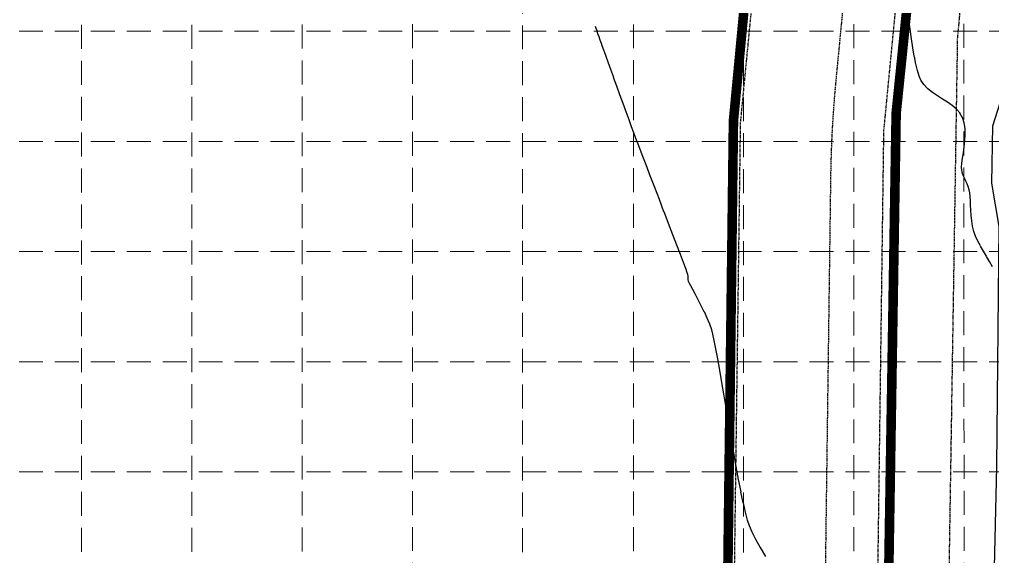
# Model space of a CAD drawing. Header units: inches. Extents: x 6967 to 7890, y 13663 to 15138.
# Drawn here: x 7576.7 to 7779.8, y 14520.8 to 14633 of the extents above; entities that cross this region are included whole.
import ezdxf

# ---------------------------------------------------------------- set-up
doc = ezdxf.new("R2010")
doc.units = ezdxf.units.IN
doc.header["$MEASUREMENT"] = 0
for name, pattern in [('DASHED', [0.75, 0.5, -0.25]), ('HIDDEN', [0.375, 0.25, -0.125]), ('xGWI003pt$0$HIDDEN2', [0.1875, 0.125, -0.0625]), ('xGWI003pt$0$PHANTOM2', [1.25, 0.625, -0.125, 0.125, -0.125, 0.125, -0.125]), ('XGWI003WS$0$DASHED2', [0.375, 0.25, -0.125])]:
    doc.linetypes.add(name, pattern=pattern)
for name, color, linetype in [('EC', 35, 'Continuous'), ('GRID', 254, 'HIDDEN'), ('LIMITS OF DISTURBANCE', 1, 'HIDDEN'), ('V-ROAD-BACK-P', 2, 'Continuous'), ('xGWI003pt$0$C-EASE-SSWR-N', 7, 'xGWI003pt$0$HIDDEN2'), ('xGWI003pt$0$ROW', 3, 'xGWI003pt$0$PHANTOM2'), ('XGWI003WS$0$C-SSWR-MAIN-N', 3, 'XGWI003WS$0$DASHED2')]:
    doc.layers.add(name, color=color, linetype=linetype)

msp = doc.modelspace()

# ---------------------------------------------------------------- linework, layer by layer
at = {"layer": 'EC', "color": 35, "extrusion": (0.947408, 0.320028, 0), "elevation": 11974.62}
msp.add_lwpolyline([(11398.34, 663), (11398.78, 663)], dxfattribs=at)
at = {"layer": 'EC', "color": 35}
for points, elevation in [([(7762.6, 14630.93), (7762.33, 14632.97)], 662), ([(7697.43, 14629.99), (7697.24, 14630.58)], 663), ([(7697.66, 14629.34), (7697.43, 14629.99)], 663), ([(7698.62, 14626.59), (7698.32, 14627.44)], 663), ([(7763.16, 14627.04), (7762.88, 14628.94)], 662), ([(7700.09, 14622.54), (7699.53, 14624.09)], 663), ([(7765.47, 14619.36), (7764.8, 14620.32)], 662), ([(7769.33, 14616.36), (7768.28, 14617.04)], 662), ([(7770.38, 14615.68), (7769.33, 14616.36)], 662), ([(7771.36, 14614.98), (7770.38, 14615.68)], 662), ([(7773.87, 14611.4), (7773.53, 14612.47)], 662), ([(7774.01, 14607.67), (7774.07, 14608.96)], 662), ([(7774.07, 14608.96), (7774.04, 14610.22)], 662), ([(7706.65, 14604.74), (7705.94, 14606.6)], 663), ([(7773.33, 14602.14), (7773.4, 14602.98)], 662), ([(7773.4, 14602.98), (7773.53, 14604)], 662), ([(7708.34, 14600.32), (7707.46, 14602.63)], 663), ([(7773.35, 14601.51), (7773.33, 14602.14)], 662), ([(7774.48, 14598.66), (7774.22, 14599.2)], 662), ([(7774.72, 14598.07), (7774.48, 14598.66)], 662), ([(7774.92, 14597.4), (7774.72, 14598.07)], 662), ([(7711.2, 14592.84), (7710.24, 14595.36)], 663), ([(7775.23, 14593.15), (7775.18, 14594.18)], 662), ([(7775.31, 14592.08), (7775.23, 14593.15)], 662), ([(7775.43, 14590.97), (7775.31, 14592.08)], 662), ([(7713.05, 14588), (7712.15, 14590.36)], 663), ([(7775.89, 14588.74), (7775.62, 14589.85)], 662), ([(7713.88, 14585.82), (7713.05, 14588)], 663), ([(7776.71, 14586.71), (7776.24, 14587.74)], 662), ([(7777.89, 14584.61), (7777.27, 14585.67)], 662), ([(7716.05, 14580.1), (7715.73, 14580.95)], 663), ([(7716.79, 14577.38), (7716.48, 14577.97)], 663), ([(7719.62, 14571.91), (7718.99, 14573.2)], 663), ([(7721.19, 14568.15), (7720.75, 14569.34)], 663), ([(7722.42, 14562.15), (7722.04, 14564.22)], 663), ([(7723.74, 14554.4), (7723.27, 14557.18)], 663), ([(7726.28, 14539.64), (7725.76, 14542.52)], 663), ([(7726.78, 14536.9), (7726.28, 14539.64)], 663), ([(7727.28, 14534.36), (7726.78, 14536.9)], 663), ([(7731.33, 14522.7), (7730.38, 14524.41)], 663)]:
    msp.add_lwpolyline(points, dxfattribs=dict(at, elevation=elevation))
at = {"layer": 'EC', "color": 35, "extrusion": (0.948024, 0.318198, 0), "elevation": 11952.59}
msp.add_lwpolyline([(11420.9, 663), (11421.44, 663)], dxfattribs=at)
at = {"layer": 'EC', "color": 35, "extrusion": (0.94593, 0.324372, 0), "elevation": 12026.78}
msp.add_lwpolyline([(11340.7, 663), (11341.43, 663)], dxfattribs=at)
at = {"layer": 'EC', "color": 35, "extrusion": (0.990446, 0.1379, 0), "elevation": 9706.05}
msp.add_lwpolyline([(13418.67, 662), (13420.68, 662)], dxfattribs=at)
at = {"layer": 'EC', "color": 35, "extrusion": (0.944239, 0.32926, 0), "elevation": 12085.29}
msp.add_lwpolyline([(11277.59, 663), (11278.34, 663)], dxfattribs=at)
at = {"layer": 'EC', "color": 35, "extrusion": (0.942005, 0.335598, 0), "elevation": 12160.8}
msp.add_lwpolyline([(11195.58, 663), (11196.12, 663)], dxfattribs=at)
at = {"layer": 'EC', "color": 35, "extrusion": (0.940727, 0.339164, 0), "elevation": 12203.12}
msp.add_lwpolyline([(11147.33, 663), (11148.54, 663)], dxfattribs=at)
at = {"layer": 'EC', "color": 35, "extrusion": (0.940477, 0.339857, 0), "elevation": 12211.33}
msp.add_lwpolyline([(11136.88, 663), (11138.34, 663)], dxfattribs=at)
at = {"layer": 'EC', "color": 35, "extrusion": (0.986344, 0.164697, 0), "elevation": 10066.17}
msp.add_lwpolyline([(13146.94, 662), (13148.73, 662)], dxfattribs=at)
at = {"layer": 'EC', "color": 35, "extrusion": (0.981816, 0.189835, 0), "elevation": 10398.68}
msp.add_lwpolyline([(12883.92, 662), (12885.54, 662)], dxfattribs=at)
at = {"layer": 'EC', "color": 35, "extrusion": (0.973529, 0.228565, 0), "elevation": 10900.71}
msp.add_lwpolyline([(12460.62, 662), (12462.04, 662)], dxfattribs=at)
at = {"layer": 'EC', "color": 35, "extrusion": (0.940103, 0.34089, 0), "elevation": 12223.56}
msp.add_lwpolyline([(11120.01, 663), (11121.81, 663)], dxfattribs=at)
at = {"layer": 'EC', "color": 35, "extrusion": (0.956729, 0.29098, 0), "elevation": 11682.93}
msp.add_lwpolyline([(11729.19, 662), (11730.37, 662)], dxfattribs=at)
at = {"layer": 'EC', "color": 35, "extrusion": (0.916465, 0.400114, 0), "elevation": 12965.97}
msp.add_lwpolyline([(10292.21, 662), (10293.12, 662)], dxfattribs=at)
at = {"layer": 'EC', "color": 35, "extrusion": (0.939925, 0.341381, 0), "elevation": 12229.36}
msp.add_lwpolyline([(11111.74, 663), (11113.63, 663)], dxfattribs=at)
at = {"layer": 'EC', "color": 35, "extrusion": (0.939733, 0.34191, 0), "elevation": 12235.62}
msp.add_lwpolyline([(11102.91, 663), (11104.84, 663)], dxfattribs=at)
at = {"layer": 'EC', "color": 35, "extrusion": (0.714121, 0.700022, 0), "elevation": 15779.36}
msp.add_lwpolyline([(5002.82, 662), (5004, 662)], dxfattribs=at)
at = {"layer": 'EC', "color": 35, "extrusion": (0.93951, 0.34252, 0), "elevation": 12242.82}
msp.add_lwpolyline([(11093.03, 663), (11094.96, 663)], dxfattribs=at)
at = {"layer": 'EC', "color": 35, "extrusion": (0.626705, 0.779256, 0), "elevation": 16258.75}
msp.add_lwpolyline([(3108.34, 662), (3109.56, 662)], dxfattribs=at)
at = {"layer": 'EC', "color": 35, "extrusion": (0.568216, 0.82288, 0), "elevation": 16442.12}
msp.add_lwpolyline([(1913.27, 662), (1914.52, 662)], dxfattribs=at)
at = {"layer": 'EC', "color": 35, "extrusion": (0.939239, 0.343263, 0), "elevation": 12251.59}
msp.add_lwpolyline([(11081.49, 663), (11083.35, 663)], dxfattribs=at)
at = {"layer": 'EC', "color": 35, "extrusion": (-0.648132, -0.761528, 0), "elevation": -16166.59}
msp.add_lwpolyline([(-3553.18, 662), (-3554.34, 662)], dxfattribs=at)
at = {"layer": 'EC', "color": 35, "extrusion": (0.938889, 0.34422, 0), "elevation": 12262.87}
msp.add_lwpolyline([(11067.25, 663), (11069, 663)], dxfattribs=at)
at = {"layer": 'EC', "color": 35, "extrusion": (0.747824, 0.663897, 0), "elevation": 15514.62}
msp.add_lwpolyline([(5767.79, 662), (5768.9, 662)], dxfattribs=at)
at = {"layer": 'EC', "color": 35, "extrusion": (0.863826, 0.503791, 0), "elevation": 14076.6}
msp.add_lwpolyline([(8706.39, 662), (8707.47, 662)], dxfattribs=at)
at = {"layer": 'EC', "color": 35, "extrusion": (0.938407, 0.345532, 0), "elevation": 12278.33}
msp.add_lwpolyline([(11048.52, 663), (11050.1, 663)], dxfattribs=at)
at = {"layer": 'EC', "color": 35, "extrusion": (0.98984, 0.142183, 0), "elevation": 9772.38}
msp.add_lwpolyline([(13356.45, 662), (13357.64, 662)], dxfattribs=at)
at = {"layer": 'EC', "color": 35, "extrusion": (0.937687, 0.347481, 0), "elevation": 12301.26}
msp.add_lwpolyline([(11021.62, 663), (11022.98, 663)], dxfattribs=at)
at = {"layer": 'EC', "color": 35, "extrusion": (0.93623, 0.351387, 0), "elevation": 12347.1}
msp.add_lwpolyline([(10969.01, 663), (10970.24, 663)], dxfattribs=at)
at = {"layer": 'EC', "color": 35, "extrusion": (0.935177, 0.35418, 0), "elevation": 12379.78}
msp.add_lwpolyline([(10930.47, 663), (10932.11, 663)], dxfattribs=at)
at = {"layer": 'EC', "color": 35, "extrusion": (0.994597, -0.103808, 0), "elevation": 6215.61}
msp.add_lwpolyline([(15334.46, 662), (15335.75, 662)], dxfattribs=at)
at = {"layer": 'EC', "color": 35, "extrusion": (0.989259, -0.146176, 0), "elevation": 5555.28}
msp.add_lwpolyline([(15583.44, 662), (15584.6, 662)], dxfattribs=at)
at = {"layer": 'EC', "color": 35, "extrusion": (0.99084, -0.135038, 0), "elevation": 5730.26}
msp.add_lwpolyline([(15521.11, 662), (15522.36, 662)], dxfattribs=at)
at = {"layer": 'EC', "color": 35, "extrusion": (0.934303, 0.356479, 0), "elevation": 12406.63}
msp.add_lwpolyline([(10895.74, 663), (10898, 663)], dxfattribs=at)
at = {"layer": 'EC', "color": 35, "extrusion": (0.973256, 0.229724, 0), "elevation": 10919.78}
msp.add_lwpolyline([(12424.59, 662), (12425.28, 662)], dxfattribs=at)
at = {"layer": 'EC', "color": 35, "extrusion": (0.941862, 0.336001, 0), "elevation": 12227.47}
msp.add_lwpolyline([(11139.44, 662), (11140.06, 662)], dxfattribs=at)
at = {"layer": 'EC', "color": 35, "extrusion": (0.933987, 0.357307, 0), "elevation": 12416.28}
msp.add_lwpolyline([(10879.65, 663), (10882.27, 663)], dxfattribs=at)
at = {"layer": 'EC', "color": 35, "extrusion": (0.910891, 0.412646, 0), "elevation": 13105.76}
msp.add_lwpolyline([(10090.85, 662), (10091.44, 662)], dxfattribs=at)
at = {"layer": 'EC', "color": 35, "extrusion": (0.894995, 0.446077, 0), "elevation": 13470.25}
msp.add_lwpolyline([(9598.3, 662), (9598.88, 662)], dxfattribs=at)
at = {"layer": 'EC', "color": 35, "extrusion": (0.933928, 0.357462, 0), "elevation": 12418.09}
msp.add_lwpolyline([(10874.9, 663), (10877.59, 663)], dxfattribs=at)
at = {"layer": 'EC', "color": 35, "extrusion": (0.985213, 0.171333, 0), "elevation": 10160.97}
msp.add_lwpolyline([(13048.81, 662), (13049.45, 662)], dxfattribs=at)
at = {"layer": 'EC', "color": 35, "extrusion": (0.995915, 0.0903, 0), "elevation": 9061.36}
msp.add_lwpolyline([(13834.28, 662), (13835.05, 662)], dxfattribs=at)
at = {"layer": 'EC', "color": 35, "extrusion": (0.998649, 0.051969, 0), "elevation": 8523.14}
msp.add_lwpolyline([(14171.34, 662), (14172.22, 662)], dxfattribs=at)
at = {"layer": 'EC', "color": 35, "extrusion": (0.999176, 0.040577, 0), "elevation": 8360.97}
msp.add_lwpolyline([(14266.66, 662), (14267.62, 662)], dxfattribs=at)
at = {"layer": 'EC', "color": 35, "extrusion": (0.933956, 0.357388, 0), "elevation": 12417.23}
msp.add_lwpolyline([(10870.52, 663), (10873.17, 663)], dxfattribs=at)
at = {"layer": 'EC', "color": 35, "extrusion": (0.986159, 0.165802, 0), "elevation": 10087.03}
msp.add_lwpolyline([(13098.7, 662), (13099.83, 662)], dxfattribs=at)
at = {"layer": 'EC', "color": 35, "extrusion": (0.94324, 0.332111, 0), "elevation": 12179.62}
msp.add_lwpolyline([(11177.16, 662), (11178.22, 662)], dxfattribs=at)
at = {"layer": 'EC', "color": 35, "extrusion": (0.881785, 0.471651, 0), "elevation": 13737.23}
msp.add_lwpolyline([(9193.28, 662), (9194.46, 662)], dxfattribs=at)
at = {"layer": 'EC', "color": 35, "extrusion": (0.934479, 0.356019, 0), "elevation": 12401.29}
msp.add_lwpolyline([(10881.77, 663), (10883.86, 663)], dxfattribs=at)
at = {"layer": 'EC', "color": 35, "extrusion": (0.859808, 0.510618, 0), "elevation": 14134.65}
msp.add_lwpolyline([(8567.18, 662), (8568.43, 662)], dxfattribs=at)
at = {"layer": 'EC', "color": 35, "extrusion": (0.934927, 0.354839, 0), "elevation": 12387.54}
msp.add_lwpolyline([(10895.66, 663), (10897.42, 663)], dxfattribs=at)
at = {"layer": 'EC', "color": 35, "extrusion": (0.864579, 0.502496, 0), "elevation": 14053.32}
msp.add_lwpolyline([(8698.66, 662), (8699.93, 662)], dxfattribs=at)
at = {"layer": 'EC', "color": 35, "extrusion": (0.935747, 0.352672, 0), "elevation": 12362.27}
msp.add_lwpolyline([(10922.96, 663), (10924.33, 663)], dxfattribs=at)
at = {"layer": 'EC', "color": 35, "extrusion": (0.879013, 0.476798, 0), "elevation": 13790.86}
msp.add_lwpolyline([(9107.77, 662), (9109.05, 662)], dxfattribs=at)
at = {"layer": 'EC', "color": 35, "extrusion": (0.944674, 0.328012, 0), "elevation": 12071.59}
msp.add_lwpolyline([(11242.09, 663), (11242.48, 663)], dxfattribs=at)
at = {"layer": 'EC', "color": 35, "extrusion": (0.987869, 0.155291, 0), "elevation": 9886.67}
msp.add_lwpolyline([(13204.22, 663), (13204.61, 663)], dxfattribs=at)
at = {"layer": 'EC', "color": 35, "extrusion": (0.999332, 0.036549, 0), "elevation": 8243.94}
msp.add_lwpolyline([(14287.24, 663), (14287.58, 663)], dxfattribs=at)
at = {"layer": 'EC', "color": 35, "extrusion": (0.998805, 0.048871, 0), "elevation": 8419.53}
msp.add_lwpolyline([(14184.14, 663), (14184.48, 663)], dxfattribs=at)
at = {"layer": 'EC', "color": 35, "extrusion": (0.98205, 0.188623, 0), "elevation": 10327.62}
msp.add_lwpolyline([(12861.12, 663), (12861.51, 663)], dxfattribs=at)
at = {"layer": 'EC', "color": 35, "extrusion": (0.913504, 0.40683, 0), "elevation": 12979.79}
msp.add_lwpolyline([(10177.73, 663), (10178.08, 663)], dxfattribs=at)
at = {"layer": 'EC', "color": 35, "extrusion": (0.881531, 0.472127, 0), "elevation": 13684.95}
msp.add_lwpolyline([(9206.19, 663), (9207.11, 663)], dxfattribs=at)
at = {"layer": 'EC', "color": 35, "extrusion": (0.881595, 0.472006, 0), "elevation": 13683.69}
msp.add_lwpolyline([(9206.93, 663), (9208.06, 663)], dxfattribs=at)
at = {"layer": 'EC', "color": 35, "extrusion": (0.884728, 0.466108, 0), "elevation": 13621.9}
msp.add_lwpolyline([(9296.82, 663), (9298.11, 663)], dxfattribs=at)
at = {"layer": 'EC', "color": 35, "extrusion": (0.890168, 0.455632, 0), "elevation": 13511.21}
msp.add_lwpolyline([(9455.59, 663), (9456.97, 663)], dxfattribs=at)
at = {"layer": 'EC', "color": 35, "extrusion": (0.908128, 0.418693, 0), "elevation": 13111.56}
msp.add_lwpolyline([(9999.57, 663), (10001, 663)], dxfattribs=at)
at = {"layer": 'EC', "color": 35, "extrusion": (0.921632, 0.388065, 0), "elevation": 12769.54}
msp.add_lwpolyline([(10431.42, 663), (10432.79, 663)], dxfattribs=at)
at = {"layer": 'EC', "color": 35, "extrusion": (0.965697, 0.259672, 0), "elevation": 11239.26}
msp.add_lwpolyline([(12062.54, 663), (12063.45, 663)], dxfattribs=at)
at = {"layer": 'EC', "color": 35, "extrusion": (0.977369, 0.211541, 0), "elevation": 10628.25}
msp.add_lwpolyline([(12602.85, 663), (12604.21, 663)], dxfattribs=at)
at = {"layer": 'EC', "color": 35, "extrusion": (0.981782, 0.190011, 0), "elevation": 10348.72}
msp.add_lwpolyline([(12831.61, 663), (12833.38, 663)], dxfattribs=at)
at = {"layer": 'EC', "color": 35, "extrusion": (0.985149, 0.171699, 0), "elevation": 10108.05}
msp.add_lwpolyline([(13017.56, 663), (13019.96, 663)], dxfattribs=at)
at = {"layer": 'EC', "color": 35, "extrusion": (0.985816, 0.167832, 0), "elevation": 10056.88}
msp.add_lwpolyline([(13054.48, 663), (13057.12, 663)], dxfattribs=at)
at = {"layer": 'EC', "color": 35, "extrusion": (0.986233, 0.165359, 0), "elevation": 10024.11}
msp.add_lwpolyline([(13073.89, 663), (13076.84, 663)], dxfattribs=at)
at = {"layer": 'EC', "color": 35, "extrusion": (0.986113, 0.166077, 0), "elevation": 10033.63}
msp.add_lwpolyline([(13063.56, 663), (13066.59, 663)], dxfattribs=at)
at = {"layer": 'EC', "color": 35, "extrusion": (0.985792, 0.167973, 0), "elevation": 10058.73}
msp.add_lwpolyline([(13041.19, 663), (13044.24, 663)], dxfattribs=at)
at = {"layer": 'EC', "color": 35, "extrusion": (0.985249, 0.171124, 0), "elevation": 10100.38}
msp.add_lwpolyline([(13005.95, 663), (13008.96, 663)], dxfattribs=at)
at = {"layer": 'EC', "color": 35, "extrusion": (0.978919, 0.204247, 0), "elevation": 10532.98}
msp.add_lwpolyline([(12647.35, 663), (12649.69, 663)], dxfattribs=at)
at = {"layer": 'EC', "color": 35, "extrusion": (0.974724, 0.223413, 0), "elevation": 10779.09}
msp.add_lwpolyline([(12436.23, 663), (12438.27, 663)], dxfattribs=at)
at = {"layer": 'EC', "color": 35, "extrusion": (0.967227, 0.253915, 0), "elevation": 11164.34}
msp.add_lwpolyline([(12089.9, 663), (12091.58, 663)], dxfattribs=at)
at = {"layer": 'EC', "color": 35, "extrusion": (0.951204, 0.308562, 0), "elevation": 11834.44}
msp.add_lwpolyline([(11433.5, 663), (11434.77, 663)], dxfattribs=at)
at = {"layer": 'EC', "color": 35, "extrusion": (0.917464, 0.39782, 0), "elevation": 12870.33}
msp.add_lwpolyline([(10252.03, 663), (10253.46, 663)], dxfattribs=at)
at = {"layer": 'EC', "color": 35, "extrusion": (0.890957, 0.454087, 0), "elevation": 13482.78}
msp.add_lwpolyline([(9430.37, 663), (9432.08, 663)], dxfattribs=at)
at = {"layer": 'EC', "color": 35, "extrusion": (0.860241, 0.509888, 0), "elevation": 14055.76}
msp.add_lwpolyline([(8548.76, 663), (8550.91, 663)], dxfattribs=at)
at = {"layer": 'GRID', "color": 252, "linetype": 'HIDDEN', "lineweight": 0, "ltscale": 20}
for p, q in [((7589.65, 13779.35), (7589.65, 15113.57)), ((7612.65, 13779.35), (7612.65, 15113.57)), ((7635.77, 13779.4), (7635.66, 15113.57)), ((7658.74, 13779.51), (7658.66, 15113.57)), ((7681.73, 13779.24), (7681.66, 15113.57)), ((7704.94, 13779.45), (7704.77, 15114.09)), ((7727.82, 13779.21), (7727.77, 15114.09)), ((7750.84, 13779.49), (7750.77, 15114.09)), ((7773.89, 13779.57), (7773.77, 15114.09)), ((6991.59, 14630.52), (7865.68, 14630.52)), ((6991.59, 14607.52), (7865.68, 14607.52)), ((6991.59, 14584.52), (7865.68, 14584.52)), ((6991.59, 14561.52), (7865.68, 14561.52)), ((6991.59, 14538.51), (7865.68, 14538.51))]:
    msp.add_line(p, q, dxfattribs=at)
at = {"layer": 'LIMITS OF DISTURBANCE', "linetype": 'DASHED', "ltscale": 25, "const_width": 2}
msp.add_lwpolyline([(7739.48, 14757.07), (7725.7, 14611.8), (7723.22, 14412.54), (7721.34, 14299.95), (7626.68, 14301.01), (7537.7, 14305.63)], dxfattribs=at)
msp.add_lwpolyline([(7470.5, 14064.56), (7646.85, 14024.45), (7787.41, 13990.18), (7791.29, 14258.17, 0.452986), (7760.89, 14285.63), (7756.8, 14435.94), (7759.66, 14613.39), (7774.17, 14755.27)], format="xyb", dxfattribs=at)
at = {"layer": 'V-ROAD-BACK-P', "color": 7}
msp.add_lwpolyline([(7778.76, 14437.21), (7779.52, 14488.39), (7780.67, 14539.62), (7781.17, 14589.76), (7779.62, 14598.82), (7779.81, 14610.78), (7781.91, 14617.31), (7784.34, 14651.68), (7784.85, 14657.5), (7784, 14667.3), (7785.38, 14678.16), (7788.38, 14686.88), (7794.93, 14734.68), (7793.71, 14744.95), (7793.93, 14760.42), (7796, 14772.59), (7796.98, 14839.21), (7797.76, 14889.54), (7798.48, 14940.14), (7799.16, 14990.48), (7800.01, 15040.89)], dxfattribs=at)
at = {"layer": 'xGWI003pt$0$C-EASE-SSWR-N'}
for p, q in [((7741.25, 14757.26), (7727.12, 14611.38)), ((7757.1, 14609.73), (7771.22, 14755.56)), ((7727.12, 14611.38), (7724.48, 14415.17)), ((7754.71, 14432.06), (7757.1, 14609.73))]:
    msp.add_line(p, q, dxfattribs=at)
at = {"layer": 'xGWI003pt$0$ROW', "color": 7}
for p, q in [((7772.5, 14629.13), (7784.51, 14756.45)), ((7769.62, 14446.65), (7772.5, 14629.13))]:
    msp.add_line(p, q, dxfattribs=at)
at = {"layer": 'XGWI003WS$0$C-SSWR-MAIN-N', "color": 30}
msp.add_lwpolyline([(7772.55, 15009.92), (7771.9, 14971.26, -0.042072), (7767.67, 14929.48), (7766.57, 14923.59, 0.042072), (7762.34, 14881.8), (7760.4, 14766.16, -0.019946), (7759.27, 14746.25), (7747.11, 14620.69, 0.020781), (7745.97, 14599.95), (7741.33, 14254.71), (7560.36, 14227.31)], format="xyb", dxfattribs=at)

doc.saveas('drawing.dxf')
